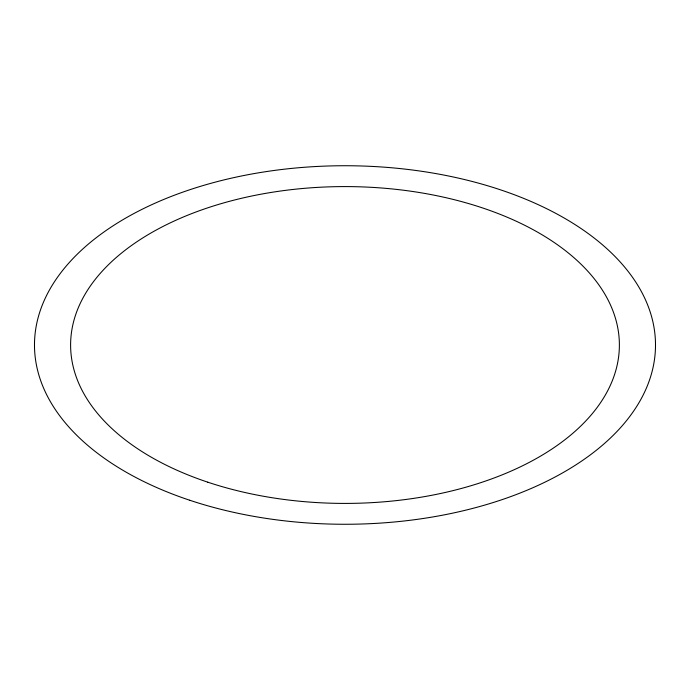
<?xml version="1.0" encoding="UTF-8"?>
<svg xmlns="http://www.w3.org/2000/svg" width="690" height="690" viewBox="0 0 690 690"><rect width="100%" height="100%" fill="white"/><g stroke="black" fill="none" stroke-linecap="round" stroke-linejoin="round"><path stroke-width="1.03" d="M189.75 500.25A310.5 179.262 0 0 0 655.5 345A310.5 179.262 0 0 0 189.75 189.75A310.5 179.262 0 0 0 189.75 500.25M207.811 482.189A274.379 158.407 0 0 0 619.379 345A274.379 158.407 0 0 0 207.811 207.811A274.379 158.407 0 0 0 207.811 482.189"/></g></svg>
